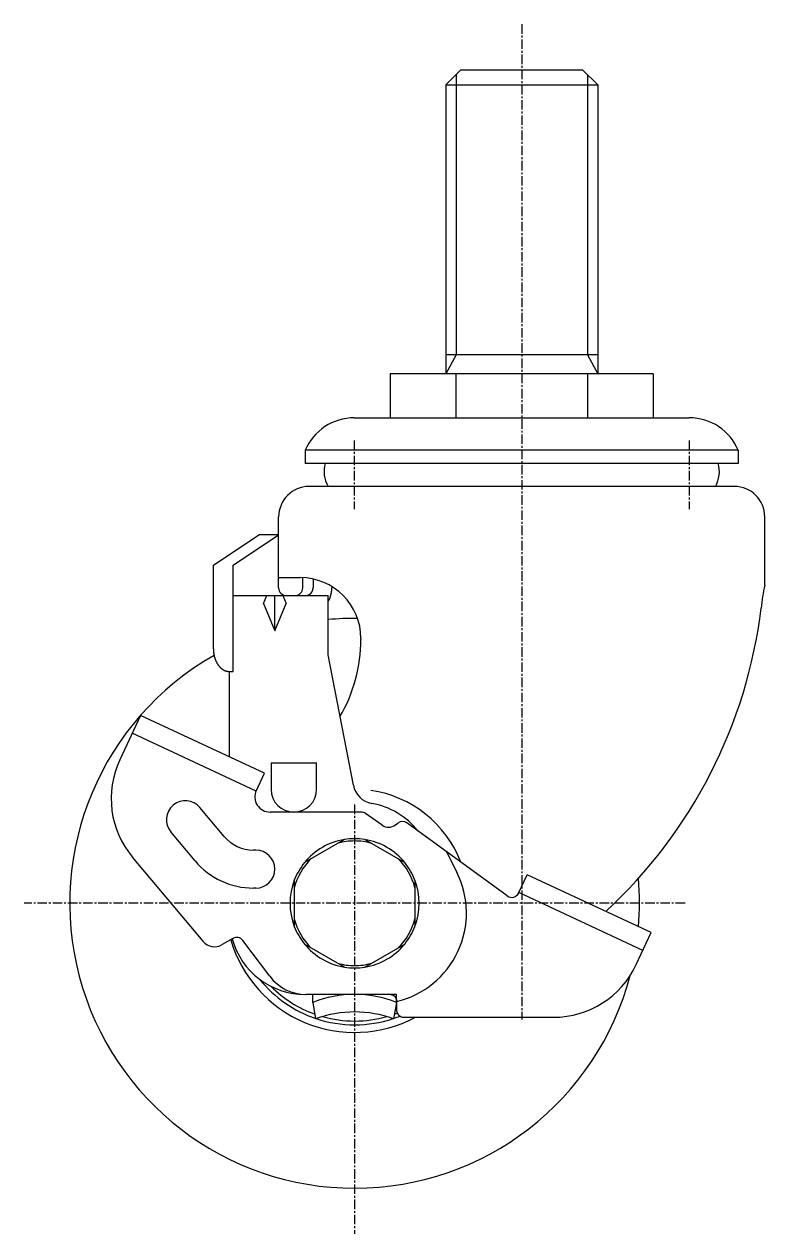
# Model space of a CAD drawing. Extents: x -2578 to -2312, y -759 to -302.
# Drawn here: x -2415.6 to -2318.1, y -593.7 to -434.5 of the extents above; entities that cross this region are included whole.
import ezdxf

# ---------------------------------------------------------------- set-up
doc = ezdxf.new("R2010")
doc.units = 0
doc.linetypes.add('CENTER', pattern=[2, 1.25, -0.25, 0.25, -0.25])
doc.layers.get('0').update_dxf_attribs({"linetype": 'CONTINUOUS'})
doc.layers.add('CENTER', color=1, linetype='CENTER')

msp = doc.modelspace()

# ---------------------------------------------------------------- linework, layer by layer
at = {"color": 7, "linetype": 'CONTINUOUS'}
for p, q in [((-2358.1, -440.53), (-2360.1, -442.53)), ((-2358.1, -440.53), (-2342.1, -440.53)), ((-2342.1, -440.53), (-2340.1, -442.53)), ((-2360.1, -442.53), (-2340.1, -442.53)), ((-2360.1, -442.53), (-2360.1, -480.53)), ((-2340.1, -442.53), (-2340.1, -480.53)), ((-2340.1, -478.03), (-2360.1, -478.03)), ((-2332.78, -480.53), (-2367.42, -480.53)), ((-2367.42, -480.53), (-2367.42, -486.33)), ((-2358.76, -480.53), (-2358.76, -486.33)), ((-2341.44, -480.53), (-2341.44, -486.33)), ((-2332.78, -480.53), (-2332.78, -486.33)), ((-2372.15, -486.33), (-2328.05, -486.33)), ((-2321.6, -490.61), (-2378.6, -490.61)), ((-2378.6, -490.61), (-2378.6, -492.33)), ((-2321.6, -490.61), (-2321.6, -492.33)), ((-2321.6, -492.33), (-2378.6, -492.33)), ((-2322.06, -495.37), (-2378.1, -495.37)), ((-2382.1, -508.72), (-2382.1, -499.37)), ((-2318.1, -508.37), (-2318.1, -499.37)), ((-2390.7, -505.72), (-2384.7, -501.72)), ((-2388.1, -505.72), (-2382.1, -501.72)), ((-2382.1, -501.72), (-2384.7, -501.72)), ((-2390.7, -516.72), (-2390.7, -505.72)), ((-2388.1, -519.72), (-2388.1, -505.72)), ((-2382.1, -507.37), (-2379.27, -507.37)), ((-2378.93, -508.72), (-2378.93, -507.38)), ((-2377.57, -507.55), (-2377.57, -508.72)), ((-2375.1, -508.54), (-2375.1, -508.73)), ((-2388.1, -509.72), (-2375.6, -509.72)), ((-2384.11, -510.77), (-2383.67, -509.72)), ((-2384.11, -510.77), (-2382.6, -514.37)), ((-2382.6, -514.37), (-2382.6, -509.72)), ((-2382.6, -514.37), (-2381.09, -510.77)), ((-2381.53, -509.72), (-2381.09, -510.77)), ((-2375.6, -517.53), (-2375.6, -509.72)), ((-2371.27, -515.37), (-2371.27, -515.51)), ((-2372.26, -534.7), (-2375.6, -517.53)), ((-2388.6, -519.72), (-2388.6, -530.95)), ((-2388.6, -519.72), (-2388.1, -519.72)), ((-2400.29, -525.5), (-2403.03, -531.37)), ((-2383.98, -533.11), (-2400.29, -525.5)), ((-2385.08, -535.46), (-2401.39, -527.85)), ((-2385.08, -535.46), (-2383.98, -533.11)), ((-2383.1, -531.73), (-2377.1, -531.73)), ((-2383.1, -531.73), (-2383.1, -535.23)), ((-2377.1, -535.23), (-2377.1, -531.73)), ((-2389.26, -541.44), (-2392.47, -537.62)), ((-2371.25, -538.23), (-2383.23, -538.23)), ((-2368.48, -539.94), (-2370.67, -538.41)), ((-2366.72, -539.91), (-2366.4, -539.67)), ((-2352, -549.26), (-2365.21, -539.66)), ((-2393.09, -544.66), (-2396.3, -540.84)), ((-2373.44, -541.84), (-2378.7, -544.87)), ((-2370.76, -541.84), (-2365.5, -544.87)), ((-2392.06, -555.22), (-2401.35, -544.16)), ((-2385.1, -543.23), (-2385.43, -543.23)), ((-2359.99, -543.45), (-2358.66, -546.12)), ((-2380.04, -547.19), (-2380.04, -553.26)), ((-2364.16, -547.19), (-2364.16, -553.26)), ((-2350.51, -548.88), (-2349.39, -546.48)), ((-2333.07, -554.08), (-2349.39, -546.48)), ((-2385.1, -548.23), (-2385.43, -548.23)), ((-2334.17, -556.44), (-2350.49, -548.83)), ((-2388.12, -554.86), (-2389.53, -555.67)), ((-2383.26, -559.84), (-2386.82, -555.12)), ((-2373.44, -558.62), (-2378.7, -555.59)), ((-2370.76, -558.62), (-2365.5, -555.59)), ((-2335.04, -558.3), (-2333.07, -554.08)), ((-2366.6, -562.23), (-2378.47, -562.23)), ((-2377.6, -563.27), (-2377.6, -562.23)), ((-2377.6, -563.27), (-2377.23, -565.43)), ((-2366.6, -563.27), (-2366.97, -565.43)), ((-2366.6, -563.27), (-2366.6, -562.23)), ((-2366.6, -562.89), (-2366.6, -564.16)), ((-2365.6, -565.23), (-2345.91, -565.23))]:
    msp.add_line(p, q, dxfattribs=at)
at = {"color": 3, "linetype": 'CONTINUOUS'}
for p, q in [((-2358.75, -441.18), (-2358.75, -478.03)), ((-2341.45, -441.18), (-2341.45, -478.03)), ((-2358.75, -478.03), (-2360.1, -480.53)), ((-2341.45, -478.03), (-2340.1, -480.53))]:
    msp.add_line(p, q, dxfattribs=at)
at = {"color": 7, "linetype": 'CONTINUOUS'}
for points in [[(-2378.54, -509.72, 0), (-2378.53, -509.72, 0), (-2378.51, -509.72, 0), (-2378.5, -509.72, 0), (-2378.49, -509.71, 0), (-2378.48, -509.71, 0), (-2378.47, -509.71, 0), (-2378.46, -509.71, 0), (-2378.44, -509.71, 0), (-2378.43, -509.71, 0), (-2378.42, -509.71, 0), (-2378.41, -509.71, 0), (-2378.4, -509.7, 0), (-2378.38, -509.7, 0), (-2378.37, -509.7, 0), (-2378.36, -509.7, 0), (-2378.35, -509.7, 0), (-2378.34, -509.69, 0), (-2378.33, -509.69, 0), (-2378.32, -509.69, 0), (-2378.3, -509.69, 0), (-2378.29, -509.68, 0), (-2378.28, -509.68, 0), (-2378.27, -509.68, 0), (-2378.26, -509.67, 0), (-2378.25, -509.67, 0), (-2378.24, -509.67, 0), (-2378.22, -509.66, 0), (-2378.21, -509.66, 0), (-2378.2, -509.65, 0), (-2378.19, -509.65, 0), (-2378.18, -509.64, 0), (-2378.17, -509.64, 0), (-2378.16, -509.63, 0), (-2378.15, -509.63, 0), (-2378.14, -509.62, 0), (-2378.13, -509.62, 0), (-2378.11, -509.62, 0), (-2378.1, -509.61, 0), (-2378.09, -509.6, 0), (-2378.08, -509.6, 0), (-2378.07, -509.59, 0), (-2378.06, -509.59, 0), (-2378.05, -509.58, 0), (-2378.04, -509.57, 0), (-2378.03, -509.57, 0), (-2378.02, -509.56, 0), (-2378.01, -509.56, 0), (-2378, -509.55, 0), (-2377.99, -509.54, 0), (-2377.98, -509.53, 0), (-2377.97, -509.53, 0), (-2377.96, -509.52, 0), (-2377.95, -509.51, 0), (-2377.94, -509.5, 0), (-2377.93, -509.5, 0), (-2377.93, -509.49, 0), (-2377.92, -509.48, 0), (-2377.91, -509.47, 0), (-2377.9, -509.46, 0), (-2377.89, -509.46, 0), (-2377.88, -509.45, 0), (-2377.87, -509.44, 0), (-2377.86, -509.43, 0), (-2377.86, -509.42, 0), (-2377.85, -509.41, 0), (-2377.84, -509.41, 0), (-2377.83, -509.4, 0), (-2377.82, -509.39, 0), (-2377.81, -509.38, 0), (-2377.81, -509.37, 0), (-2377.8, -509.36, 0), (-2377.79, -509.35, 0), (-2377.78, -509.34, 0), (-2377.78, -509.33, 0), (-2377.77, -509.32, 0), (-2377.76, -509.31, 0), (-2377.76, -509.3, 0), (-2377.75, -509.29, 0), (-2377.74, -509.28, 0), (-2377.74, -509.27, 0), (-2377.73, -509.26, 0), (-2377.72, -509.25, 0), (-2377.72, -509.24, 0), (-2377.71, -509.23, 0), (-2377.7, -509.22, 0), (-2377.7, -509.21, 0), (-2377.69, -509.2, 0), (-2377.69, -509.19, 0), (-2377.68, -509.18, 0), (-2377.68, -509.17, 0), (-2377.67, -509.15, 0), (-2377.67, -509.14, 0), (-2377.66, -509.13, 0), (-2377.66, -509.12, 0), (-2377.65, -509.11, 0), (-2377.65, -509.1, 0), (-2377.64, -509.09, 0), (-2377.64, -509.08, 0), (-2377.63, -509.06, 0), (-2377.63, -509.05, 0), (-2377.62, -509.04, 0), (-2377.62, -509.03, 0), (-2377.62, -509.02, 0), (-2377.61, -509.01, 0), (-2377.61, -508.99, 0), (-2377.61, -508.98, 0), (-2377.6, -508.97, 0), (-2377.6, -508.96, 0), (-2377.6, -508.95, 0), (-2377.6, -508.94, 0), (-2377.59, -508.92, 0), (-2377.59, -508.91, 0), (-2377.59, -508.9, 0), (-2377.59, -508.89, 0), (-2377.58, -508.88, 0), (-2377.58, -508.86, 0), (-2377.58, -508.85, 0), (-2377.58, -508.84, 0), (-2377.58, -508.83, 0), (-2377.58, -508.81, 0), (-2377.58, -508.8, 0), (-2377.57, -508.79, 0), (-2377.57, -508.78, 0), (-2377.57, -508.76, 0), (-2377.57, -508.75, 0), (-2377.57, -508.74, 0), (-2377.57, -508.73, 0), (-2377.57, -508.72, 0)], [(-2390.7, -516.72, 0), (-2390.7, -516.75, 0), (-2390.7, -516.79, 0), (-2390.7, -516.83, 0), (-2390.7, -516.86, 0), (-2390.7, -516.9, 0), (-2390.69, -516.94, 0), (-2390.69, -516.97, 0), (-2390.69, -517.01, 0), (-2390.69, -517.05, 0), (-2390.68, -517.08, 0), (-2390.68, -517.12, 0), (-2390.68, -517.16, 0), (-2390.67, -517.19, 0), (-2390.67, -517.23, 0), (-2390.66, -517.26, 0), (-2390.66, -517.3, 0), (-2390.65, -517.34, 0), (-2390.65, -517.37, 0), (-2390.64, -517.41, 0), (-2390.64, -517.45, 0), (-2390.63, -517.48, 0), (-2390.62, -517.52, 0), (-2390.62, -517.55, 0), (-2390.61, -517.59, 0), (-2390.6, -517.62, 0), (-2390.59, -517.66, 0), (-2390.59, -517.69, 0), (-2390.58, -517.73, 0), (-2390.57, -517.76, 0), (-2390.56, -517.8, 0), (-2390.55, -517.83, 0), (-2390.54, -517.86, 0), (-2390.53, -517.9, 0), (-2390.52, -517.93, 0), (-2390.51, -517.97, 0), (-2390.5, -518, 0), (-2390.49, -518.03, 0), (-2390.48, -518.07, 0), (-2390.46, -518.1, 0), (-2390.45, -518.13, 0), (-2390.44, -518.16, 0), (-2390.43, -518.2, 0), (-2390.41, -518.23, 0), (-2390.4, -518.26, 0), (-2390.39, -518.29, 0), (-2390.37, -518.32, 0), (-2390.36, -518.35, 0), (-2390.35, -518.38, 0), (-2390.33, -518.41, 0), (-2390.32, -518.44, 0), (-2390.3, -518.47, 0), (-2390.29, -518.5, 0), (-2390.27, -518.53, 0), (-2390.26, -518.56, 0), (-2390.24, -518.59, 0), (-2390.22, -518.62, 0), (-2390.21, -518.65, 0), (-2390.19, -518.68, 0), (-2390.17, -518.7, 0), (-2390.16, -518.73, 0), (-2390.14, -518.76, 0), (-2390.12, -518.78, 0), (-2390.1, -518.81, 0), (-2390.09, -518.84, 0), (-2390.07, -518.86, 0), (-2390.05, -518.89, 0), (-2390.03, -518.91, 0), (-2390.01, -518.94, 0), (-2389.99, -518.96, 0), (-2389.97, -518.99, 0), (-2389.95, -519.01, 0), (-2389.93, -519.03, 0), (-2389.91, -519.06, 0), (-2389.89, -519.08, 0), (-2389.87, -519.1, 0), (-2389.85, -519.13, 0), (-2389.83, -519.15, 0), (-2389.81, -519.17, 0), (-2389.79, -519.19, 0), (-2389.77, -519.21, 0), (-2389.75, -519.23, 0), (-2389.72, -519.25, 0), (-2389.7, -519.27, 0), (-2389.68, -519.29, 0), (-2389.66, -519.31, 0), (-2389.64, -519.33, 0), (-2389.61, -519.34, 0), (-2389.59, -519.36, 0), (-2389.57, -519.38, 0), (-2389.54, -519.4, 0), (-2389.52, -519.41, 0), (-2389.5, -519.43, 0), (-2389.47, -519.44, 0), (-2389.45, -519.46, 0), (-2389.43, -519.47, 0), (-2389.4, -519.49, 0), (-2389.38, -519.5, 0), (-2389.36, -519.51, 0), (-2389.33, -519.53, 0), (-2389.31, -519.54, 0), (-2389.28, -519.55, 0), (-2389.26, -519.57, 0), (-2389.23, -519.58, 0), (-2389.21, -519.59, 0), (-2389.19, -519.6, 0), (-2389.16, -519.61, 0), (-2389.14, -519.62, 0), (-2389.11, -519.63, 0), (-2389.09, -519.63, 0), (-2389.06, -519.64, 0), (-2389.04, -519.65, 0), (-2389.01, -519.66, 0), (-2388.98, -519.67, 0), (-2388.96, -519.67, 0), (-2388.93, -519.68, 0), (-2388.91, -519.68, 0), (-2388.88, -519.69, 0), (-2388.86, -519.69, 0), (-2388.83, -519.7, 0), (-2388.81, -519.7, 0), (-2388.78, -519.71, 0), (-2388.75, -519.71, 0), (-2388.73, -519.71, 0), (-2388.7, -519.71, 0), (-2388.68, -519.71, 0), (-2388.65, -519.72, 0), (-2388.63, -519.72, 0), (-2388.6, -519.72, 0)], [(-2366.6, -562.89, 0), (-2366.6, -562.89, 0), (-2366.6, -562.88, 0), (-2366.6, -562.88, 0), (-2366.6, -562.87, 0), (-2366.6, -562.86, 0), (-2366.6, -562.86, 0), (-2366.6, -562.85, 0), (-2366.6, -562.84, 0), (-2366.6, -562.84, 0), (-2366.6, -562.83, 0), (-2366.6, -562.83, 0), (-2366.61, -562.82, 0), (-2366.61, -562.81, 0), (-2366.61, -562.81, 0), (-2366.61, -562.8, 0), (-2366.61, -562.79, 0), (-2366.61, -562.79, 0), (-2366.61, -562.78, 0), (-2366.62, -562.78, 0), (-2366.62, -562.77, 0), (-2366.62, -562.76, 0), (-2366.62, -562.76, 0), (-2366.62, -562.75, 0), (-2366.62, -562.75, 0), (-2366.63, -562.74, 0), (-2366.63, -562.73, 0), (-2366.63, -562.73, 0), (-2366.63, -562.72, 0), (-2366.64, -562.72, 0), (-2366.64, -562.71, 0), (-2366.64, -562.71, 0), (-2366.64, -562.7, 0), (-2366.65, -562.69, 0), (-2366.65, -562.69, 0), (-2366.65, -562.68, 0), (-2366.66, -562.67, 0), (-2366.66, -562.67, 0), (-2366.66, -562.66, 0), (-2366.67, -562.66, 0), (-2366.67, -562.65, 0), (-2366.67, -562.65, 0), (-2366.68, -562.64, 0), (-2366.68, -562.63, 0), (-2366.68, -562.63, 0), (-2366.69, -562.62, 0), (-2366.69, -562.62, 0), (-2366.7, -562.61, 0), (-2366.7, -562.61, 0), (-2366.7, -562.6, 0), (-2366.71, -562.6, 0), (-2366.71, -562.59, 0), (-2366.72, -562.59, 0), (-2366.72, -562.58, 0), (-2366.73, -562.57, 0), (-2366.73, -562.57, 0), (-2366.74, -562.56, 0), (-2366.74, -562.56, 0), (-2366.75, -562.55, 0), (-2366.75, -562.55, 0), (-2366.76, -562.54, 0), (-2366.76, -562.54, 0), (-2366.77, -562.53, 0), (-2366.77, -562.53, 0), (-2366.78, -562.52, 0), (-2366.78, -562.52, 0), (-2366.79, -562.51, 0), (-2366.79, -562.51, 0), (-2366.8, -562.5, 0), (-2366.81, -562.5, 0), (-2366.81, -562.49, 0), (-2366.82, -562.49, 0), (-2366.82, -562.48, 0), (-2366.83, -562.48, 0), (-2366.84, -562.47, 0), (-2366.84, -562.47, 0), (-2366.85, -562.46, 0), (-2366.85, -562.46, 0), (-2366.86, -562.46, 0), (-2366.87, -562.45, 0), (-2366.87, -562.45, 0), (-2366.88, -562.44, 0), (-2366.89, -562.44, 0), (-2366.89, -562.43, 0), (-2366.9, -562.43, 0), (-2366.91, -562.42, 0), (-2366.92, -562.42, 0), (-2366.92, -562.42, 0), (-2366.93, -562.41, 0), (-2366.94, -562.41, 0), (-2366.94, -562.4, 0), (-2366.95, -562.4, 0), (-2366.96, -562.4, 0), (-2366.97, -562.39, 0), (-2366.97, -562.39, 0), (-2366.98, -562.38, 0), (-2366.99, -562.38, 0), (-2367, -562.38, 0), (-2367, -562.37, 0), (-2367.01, -562.37, 0), (-2367.02, -562.37, 0), (-2367.03, -562.36, 0), (-2367.03, -562.36, 0), (-2367.04, -562.36, 0), (-2367.05, -562.35, 0), (-2367.06, -562.35, 0), (-2367.07, -562.35, 0), (-2367.07, -562.34, 0), (-2367.08, -562.34, 0), (-2367.09, -562.34, 0), (-2367.1, -562.34, 0), (-2367.11, -562.33, 0), (-2367.11, -562.33, 0), (-2367.12, -562.33, 0), (-2367.13, -562.32, 0), (-2367.14, -562.32, 0), (-2367.15, -562.32, 0), (-2367.16, -562.32, 0), (-2367.17, -562.31, 0), (-2367.17, -562.31, 0), (-2367.18, -562.31, 0), (-2367.19, -562.31, 0), (-2367.2, -562.3, 0), (-2367.21, -562.3, 0), (-2367.22, -562.3, 0), (-2367.23, -562.3, 0), (-2367.24, -562.29, 0), (-2367.24, -562.29, 0), (-2367.25, -562.29, 0)], [(-2366.6, -564.15, 0), (-2366.6, -564.16, 0), (-2366.6, -564.17, 0), (-2366.6, -564.17, 0), (-2366.6, -564.18, 0), (-2366.6, -564.19, 0), (-2366.6, -564.2, 0), (-2366.6, -564.2, 0), (-2366.6, -564.21, 0), (-2366.6, -564.22, 0), (-2366.6, -564.22, 0), (-2366.6, -564.23, 0), (-2366.6, -564.24, 0), (-2366.6, -564.24, 0), (-2366.6, -564.25, 0), (-2366.6, -564.26, 0), (-2366.6, -564.26, 0), (-2366.6, -564.27, 0), (-2366.59, -564.28, 0), (-2366.59, -564.28, 0), (-2366.59, -564.29, 0), (-2366.59, -564.3, 0), (-2366.59, -564.3, 0), (-2366.59, -564.31, 0), (-2366.59, -564.32, 0), (-2366.59, -564.32, 0), (-2366.59, -564.33, 0), (-2366.59, -564.34, 0), (-2366.59, -564.34, 0), (-2366.58, -564.35, 0), (-2366.58, -564.36, 0), (-2366.58, -564.36, 0), (-2366.58, -564.37, 0), (-2366.58, -564.38, 0), (-2366.58, -564.38, 0), (-2366.58, -564.39, 0), (-2366.58, -564.4, 0), (-2366.57, -564.4, 0), (-2366.57, -564.41, 0), (-2366.57, -564.42, 0), (-2366.57, -564.42, 0), (-2366.57, -564.43, 0), (-2366.57, -564.44, 0), (-2366.57, -564.44, 0), (-2366.56, -564.45, 0), (-2366.56, -564.46, 0), (-2366.56, -564.46, 0), (-2366.56, -564.47, 0), (-2366.56, -564.48, 0), (-2366.56, -564.48, 0), (-2366.55, -564.49, 0), (-2366.55, -564.5, 0), (-2366.55, -564.5, 0), (-2366.55, -564.51, 0), (-2366.55, -564.51, 0), (-2366.54, -564.52, 0), (-2366.54, -564.53, 0), (-2366.54, -564.53, 0), (-2366.54, -564.54, 0), (-2366.54, -564.55, 0), (-2366.53, -564.55, 0), (-2366.53, -564.56, 0), (-2366.53, -564.57, 0), (-2366.53, -564.57, 0), (-2366.52, -564.58, 0), (-2366.52, -564.58, 0), (-2366.52, -564.59, 0), (-2366.52, -564.6, 0), (-2366.51, -564.6, 0), (-2366.51, -564.61, 0), (-2366.51, -564.62, 0), (-2366.51, -564.62, 0), (-2366.5, -564.63, 0), (-2366.5, -564.63, 0), (-2366.5, -564.64, 0), (-2366.5, -564.64, 0), (-2366.49, -564.65, 0), (-2366.49, -564.66, 0), (-2366.49, -564.66, 0), (-2366.49, -564.67, 0), (-2366.48, -564.67, 0), (-2366.48, -564.68, 0), (-2366.48, -564.69, 0), (-2366.47, -564.69, 0), (-2366.47, -564.7, 0), (-2366.47, -564.71, 0), (-2366.46, -564.71, 0), (-2366.46, -564.72, 0), (-2366.46, -564.72, 0), (-2366.46, -564.73, 0), (-2366.45, -564.73, 0), (-2366.45, -564.74, 0), (-2366.45, -564.75, 0), (-2366.44, -564.75, 0), (-2366.44, -564.76, 0), (-2366.44, -564.76, 0), (-2366.43, -564.77, 0), (-2366.43, -564.77, 0), (-2366.43, -564.78, 0), (-2366.42, -564.78, 0), (-2366.42, -564.79, 0), (-2366.41, -564.8, 0), (-2366.41, -564.8, 0), (-2366.41, -564.81, 0), (-2366.4, -564.81, 0), (-2366.4, -564.82, 0), (-2366.4, -564.82, 0), (-2366.39, -564.83, 0), (-2366.39, -564.83, 0), (-2366.39, -564.84, 0), (-2366.38, -564.85, 0), (-2366.38, -564.85, 0), (-2366.37, -564.86, 0), (-2366.37, -564.86, 0), (-2366.37, -564.87, 0), (-2366.36, -564.87, 0), (-2366.36, -564.88, 0), (-2366.35, -564.88, 0), (-2366.35, -564.89, 0), (-2366.35, -564.89, 0), (-2366.34, -564.9, 0), (-2366.34, -564.9, 0), (-2366.33, -564.91, 0), (-2366.33, -564.91, 0), (-2366.32, -564.92, 0), (-2366.32, -564.92, 0), (-2366.32, -564.93, 0), (-2366.31, -564.93, 0), (-2366.31, -564.94, 0)]]:
    msp.add_polyline3d(points, dxfattribs=at)
at = {"color": 7}
msp.add_polyline3d([(-2375.6, -510.57, 0), (-2375.6, -510.56, 0), (-2375.59, -510.55, 0), (-2375.59, -510.54, 0), (-2375.58, -510.53, 0), (-2375.57, -510.52, 0), (-2375.57, -510.51, 0), (-2375.56, -510.5, 0), (-2375.56, -510.5, 0), (-2375.56, -510.49, 0), (-2375.55, -510.48, 0), (-2375.55, -510.47, 0), (-2375.54, -510.46, 0), (-2375.54, -510.45, 0), (-2375.53, -510.44, 0), (-2375.53, -510.43, 0), (-2375.52, -510.43, 0), (-2375.52, -510.42, 0), (-2375.51, -510.41, 0), (-2375.51, -510.4, 0), (-2375.5, -510.39, 0), (-2375.5, -510.38, 0), (-2375.49, -510.37, 0), (-2375.49, -510.36, 0), (-2375.48, -510.35, 0), (-2375.48, -510.34, 0), (-2375.47, -510.33, 0), (-2375.47, -510.33, 0), (-2375.47, -510.32, 0), (-2375.46, -510.31, 0), (-2375.46, -510.3, 0), (-2375.45, -510.29, 0), (-2375.45, -510.28, 0), (-2375.44, -510.27, 0), (-2375.44, -510.26, 0), (-2375.44, -510.25, 0), (-2375.43, -510.24, 0), (-2375.43, -510.23, 0), (-2375.42, -510.23, 0), (-2375.42, -510.22, 0), (-2375.41, -510.21, 0), (-2375.41, -510.2, 0), (-2375.41, -510.19, 0), (-2375.4, -510.18, 0), (-2375.4, -510.17, 0), (-2375.39, -510.16, 0), (-2375.39, -510.15, 0), (-2375.39, -510.14, 0), (-2375.38, -510.13, 0), (-2375.38, -510.12, 0), (-2375.37, -510.11, 0), (-2375.37, -510.1, 0), (-2375.37, -510.1, 0), (-2375.36, -510.08, 0), (-2375.36, -510.08, 0), (-2375.36, -510.07, 0), (-2375.35, -510.06, 0), (-2375.35, -510.05, 0), (-2375.34, -510.04, 0), (-2375.34, -510.03, 0), (-2375.34, -510.02, 0), (-2375.33, -510.01, 0), (-2375.33, -510, 0), (-2375.33, -509.99, 0), (-2375.32, -509.98, 0), (-2375.32, -509.97, 0), (-2375.32, -509.96, 0), (-2375.31, -509.95, 0), (-2375.31, -509.94, 0), (-2375.31, -509.93, 0), (-2375.3, -509.92, 0), (-2375.3, -509.92, 0), (-2375.3, -509.9, 0), (-2375.29, -509.9, 0), (-2375.29, -509.89, 0), (-2375.29, -509.88, 0), (-2375.28, -509.87, 0), (-2375.28, -509.86, 0), (-2375.28, -509.85, 0), (-2375.27, -509.84, 0), (-2375.27, -509.83, 0), (-2375.27, -509.82, 0), (-2375.26, -509.81, 0), (-2375.26, -509.8, 0), (-2375.26, -509.79, 0), (-2375.26, -509.78, 0), (-2375.25, -509.77, 0), (-2375.25, -509.76, 0), (-2375.25, -509.75, 0), (-2375.24, -509.74, 0), (-2375.24, -509.73, 0), (-2375.24, -509.72, 0), (-2375.24, -509.71, 0), (-2375.23, -509.7, 0), (-2375.23, -509.69, 0), (-2375.23, -509.68, 0), (-2375.23, -509.67, 0), (-2375.22, -509.66, 0), (-2375.22, -509.65, 0), (-2375.22, -509.64, 0), (-2375.22, -509.63, 0), (-2375.21, -509.62, 0), (-2375.21, -509.62, 0), (-2375.21, -509.61, 0), (-2375.21, -509.6, 0), (-2375.2, -509.59, 0), (-2375.2, -509.58, 0), (-2375.2, -509.57, 0), (-2375.2, -509.56, 0), (-2375.19, -509.55, 0), (-2375.19, -509.54, 0), (-2375.19, -509.53, 0), (-2375.19, -509.52, 0), (-2375.18, -509.51, 0), (-2375.18, -509.5, 0), (-2375.18, -509.49, 0), (-2375.18, -509.48, 0), (-2375.18, -509.47, 0), (-2375.17, -509.46, 0), (-2375.17, -509.45, 0), (-2375.17, -509.44, 0), (-2375.17, -509.43, 0), (-2375.17, -509.42, 0), (-2375.16, -509.41, 0), (-2375.16, -509.4, 0), (-2375.16, -509.39, 0), (-2375.16, -509.38, 0), (-2375.16, -509.37, 0), (-2375.16, -509.36, 0), (-2375.15, -509.35, 0), (-2375.15, -509.34, 0), (-2375.15, -509.33, 0), (-2375.15, -509.32, 0), (-2375.15, -509.31, 0), (-2375.15, -509.3, 0), (-2375.14, -509.29, 0), (-2375.14, -509.28, 0), (-2375.14, -509.27, 0), (-2375.14, -509.26, 0), (-2375.14, -509.25, 0), (-2375.14, -509.24, 0), (-2375.14, -509.23, 0), (-2375.13, -509.22, 0), (-2375.13, -509.21, 0), (-2375.13, -509.2, 0), (-2375.13, -509.19, 0), (-2375.13, -509.18, 0), (-2375.13, -509.17, 0), (-2375.13, -509.16, 0), (-2375.12, -509.15, 0), (-2375.12, -509.14, 0), (-2375.12, -509.13, 0), (-2375.12, -509.12, 0), (-2375.12, -509.11, 0), (-2375.12, -509.1, 0), (-2375.12, -509.09, 0), (-2375.12, -509.08, 0), (-2375.12, -509.07, 0), (-2375.12, -509.06, 0), (-2375.11, -509.05, 0), (-2375.11, -509.04, 0), (-2375.11, -509.03, 0), (-2375.11, -509.02, 0), (-2375.11, -509.01, 0), (-2375.11, -509, 0), (-2375.11, -508.99, 0), (-2375.11, -508.98, 0), (-2375.11, -508.97, 0), (-2375.11, -508.96, 0), (-2375.11, -508.95, 0), (-2375.11, -508.94, 0), (-2375.11, -508.93, 0), (-2375.11, -508.92, 0), (-2375.1, -508.91, 0), (-2375.1, -508.9, 0), (-2375.1, -508.89, 0), (-2375.1, -508.88, 0), (-2375.1, -508.87, 0), (-2375.1, -508.86, 0), (-2375.1, -508.85, 0), (-2375.1, -508.84, 0), (-2375.1, -508.83, 0), (-2375.1, -508.82, 0), (-2375.1, -508.81, 0), (-2375.1, -508.8, 0), (-2375.1, -508.79, 0), (-2375.1, -508.78, 0), (-2375.1, -508.77, 0), (-2375.1, -508.76, 0), (-2375.1, -508.75, 0), (-2375.1, -508.74, 0), (-2375.1, -508.73, 0)], dxfattribs=at)
at = {"color": 7, "linetype": 'CONTINUOUS'}
for centre, radius, start, end in [((-2372.15, -493.33), 7, 90, 157.1358), ((-2328.05, -493.33), 7, 22.8642, 90), ((-2372.15, -493.4), 3.97, 164.3779, 209.744), ((-2328.05, -493.4), 3.97, 330.256, 15.6221), ((-2378.1, -499.37), 4, 90, 180), ((-2322.1, -499.37), 4, 0, 90), ((-2379.27, -515.37), 8, 0, 90), ((-2381.1, -508.72), 1, 180, 270), ((-2379.93, -508.72), 1, 270, 0), ((-2298.64, -513), 20, 166.6047, 175.3156), ((-2383.1, -503.51), 65, 312.6699, 353.0523), ((-2372.1, -550.23), 37.5, 89.4094, 95.3554), ((-2391.27, -515.51), 20, 329.5585, 0), ((-2372.1, -550.23), 37.5, 119.5673, 345.342), ((-2392.15, -536.44), 12, 155, 220), ((-2369.32, -534.13), 3, 191, 259.8843), ((-2383.23, -536.23), 2, 155, 270), ((-2380.1, -535.23), 3, 180, 0), ((-2372.1, -550.23), 15, 21.1283, 81.8483), ((-2394.38, -539.23), 2.5, 40, 220), ((-2371.6, -546.93), 10, 38.496, 79.8843), ((-2371.25, -539.23), 1, 55, 90), ((-2365.8, -540.47), 1, 53.9882, 127), ((-2367.62, -538.72), 1.5, 235, 307), ((-2385.43, -538.23), 5, 220, 270), ((-2372.1, -550.23), 8.5, 99.0861, 140.9139), ((-2372.1, -550.23), 8.2, 90, 105.5332), ((-2372.1, -550.23), 8.5, 90, 99.0861), ((-2372.1, -550.23), 8.5, 80.9139, 90), ((-2372.1, -550.23), 8.2, 74.4668, 90), ((-2372.1, -550.23), 8.5, 39.0861, 80.9139), ((-2385.1, -545.73), 2.5, 270, 90), ((-2372.1, -550.23), 8.2, 134.4668, 165.5332), ((-2372.1, -550.23), 8.2, 14.4668, 45.5332), ((-2385.43, -538.23), 10, 220, 270), ((-2372.1, -550.23), 8.5, 140.9139, 159.0861), ((-2372.1, -550.23), 8.5, 20.9139, 39.0861), ((-2372.1, -550.23), 8.5, 159.0861, 200.9139), ((-2369.38, -551.5), 12, 283.4005, 26.6423), ((-2372.1, -550.23), 8.5, 339.0861, 20.9139), ((-2372.1, -550.23), 37.5, 355.2836, 5.0273), ((-2351.41, -548.45), 1, 233.9882, 335), ((-2372.1, -550.23), 8.2, 194.4668, 225.5332), ((-2372.1, -550.23), 8.2, 314.4668, 345.5332), ((-2372.1, -550.23), 8.5, 200.9139, 219.0861), ((-2372.1, -550.23), 8.5, 320.9139, 339.0861), ((-2390.53, -553.94), 2, 220, 300), ((-2372.1, -550.23), 17, 196.391, 298.0725), ((-2378.6, -552.23), 10, 195.6287, 270), ((-2387.62, -555.72), 1, 37, 120), ((-2372.1, -550.23), 8.5, 219.0861, 260.9139), ((-2372.1, -550.23), 8.5, 279.0861, 320.9139), ((-2372.1, -550.23), 8.2, 254.4668, 270), ((-2372.1, -550.23), 8.5, 260.9139, 270), ((-2372.1, -550.23), 8.2, 270, 285.5332), ((-2372.1, -550.23), 8.5, 270, 279.0861), ((-2345.91, -553.23), 12, 270, 335), ((-2372.1, -550.23), 16, 218.7679, 251.2629), ((-2378.47, -556.23), 6, 217, 270), ((-2372.1, -550.23), 15.5, 224.8968, 250.257), ((-2372.1, -577.23), 15, 68.4898, 111.5102), ((-2367.6, -563.23), 1, 69.6584, 90), ((-2372.1, -579.53), 15, 69.9988, 110.0012), ((-2372.1, -550.23), 15.5, 254.1439, 285.8561), ((-2372.1, -550.23), 16, 288.7371, 291.8954), ((-2372.1, -550.23), 15.5, 289.743, 291.2493), ((-2365.6, -564.23), 1, 224.9834, 270), ((-2372.1, -550.23), 16, 251.5659, 288.4341)]:
    msp.add_arc(centre, radius, start, end, dxfattribs=at)
at = {"layer": 'CENTER', "color": 1, "linetype": 'CENTER'}
for p, q in [((-2350.1, -434.53), (-2350.1, -565.51)), ((-2372.15, -489.33), (-2372.15, -498.37)), ((-2328.05, -489.33), (-2328.05, -498.37)), ((-2372.1, -537.23), (-2372.1, -593.73)), ((-2328.6, -550.23), (-2415.6, -550.23))]:
    msp.add_line(p, q, dxfattribs=at)

doc.saveas('drawing.dxf')
